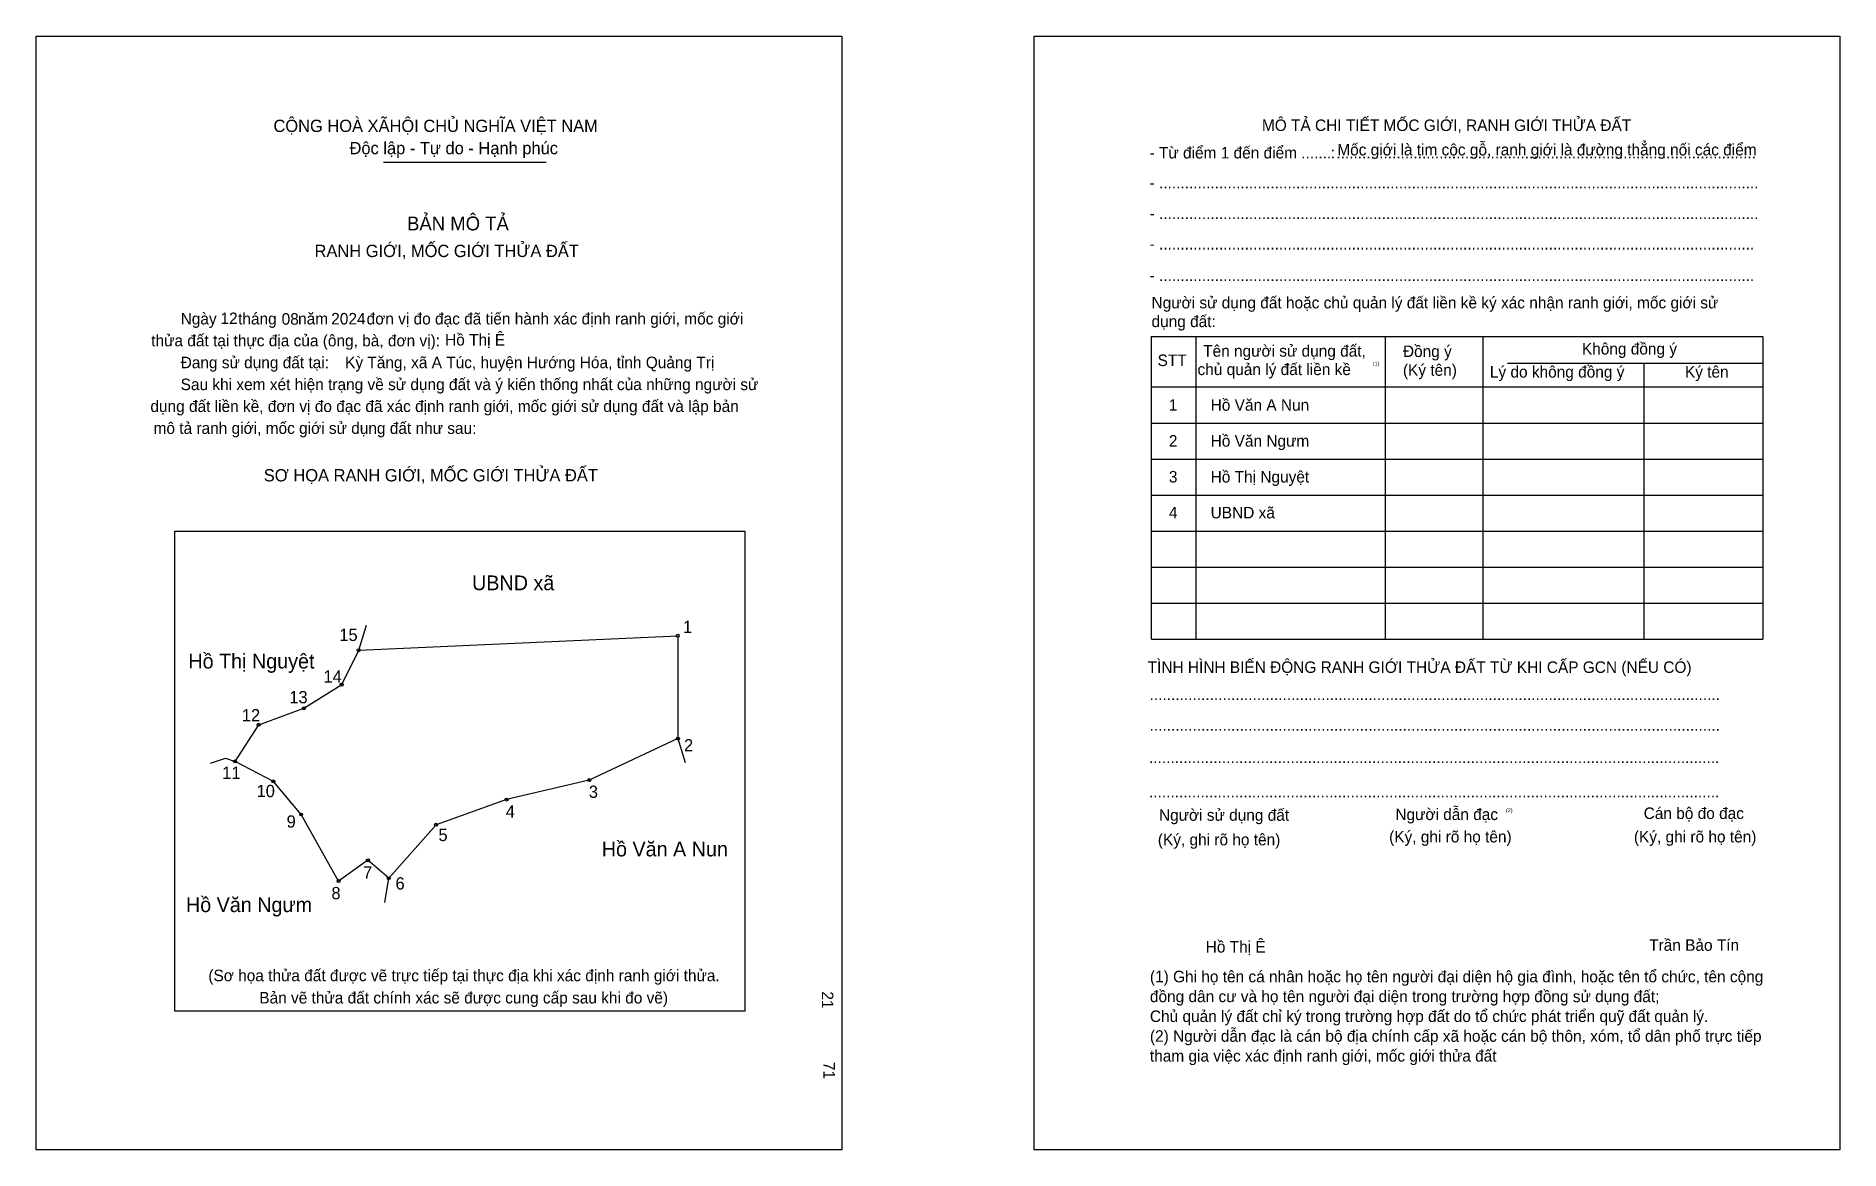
# Model space of a CAD drawing. Extents: x 547371 to 547991, y 1824589 to 1824973.
import ezdxf

# ---------------------------------------------------------------- set-up
doc = ezdxf.new("R2010")
doc.units = 0
for name, color, linetype in [('bmtKhungInTrang1', 7, 'Continuous'), ('bmtKhungInTrang2', 7, 'Continuous'), ('bmtNoiDung', 7, 'Continuous'), ('bmtTemplate', 7, 'Continuous'), ('CanhThua', 7, 'Continuous'), ('MocDinhThua', 7, 'Continuous'), ('RauThua', 7, 'Continuous'), ('SoHieuDinhThua', 7, 'Continuous'), ('TenChuLanCan', 7, 'Continuous')]:
    doc.layers.add(name, color=color, linetype=linetype)

msp = doc.modelspace()

# ---------------------------------------------------------------- linework, layer by layer
at = {"layer": 'bmtKhungInTrang1'}
msp.add_lwpolyline([(547370.51, 1824973.03), (547647.89, 1824973.03), (547647.89, 1824589.38), (547370.51, 1824589.38)], close=True, dxfattribs=at)
at = {"layer": 'bmtKhungInTrang2'}
msp.add_lwpolyline([(547714.04, 1824973.03), (547991.42, 1824973.03), (547991.42, 1824589.38), (547714.04, 1824589.38)], close=True, dxfattribs=at)
at = {"layer": 'bmtTemplate'}
for p, q in [((547490.04, 1824929.55), (547546.13, 1824929.55)), ((547769.68, 1824869.55), (547769.68, 1824765.26)), ((547834.93, 1824869.55), (547834.93, 1824765.26)), ((547868.5, 1824869.68), (547868.5, 1824765.26)), ((547964.86, 1824869.55), (547964.86, 1824765.26)), ((547877.02, 1824860.37), (547964.86, 1824860.37)), ((547754.47, 1824852.17), (547964.86, 1824852.17)), ((547754.47, 1824839.75), (547964.86, 1824839.75)), ((547754.47, 1824827.34), (547964.86, 1824827.34)), ((547754.47, 1824814.92), (547964.86, 1824814.92)), ((547754.47, 1824802.5), (547964.86, 1824802.5)), ((547754.47, 1824790.09), (547964.86, 1824790.09)), ((547754.47, 1824777.67), (547964.86, 1824777.67)), ((547754.47, 1824765.26), (547964.86, 1824765.26))]:
    msp.add_line(p, q, dxfattribs=at)
for points in [[(547754.34, 1824869.55), (547964.86, 1824869.55)], [(547754.34, 1824869.55), (547754.34, 1824765.26)], [(547923.91, 1824860.24), (547923.91, 1824765.26)]]:
    msp.add_lwpolyline(points, dxfattribs=at)
msp.add_lwpolyline([(547418.23, 1824637.16), (547418.23, 1824802.49), (547614.5, 1824802.49), (547614.5, 1824637.16)], close=True, dxfattribs=at)
at = {"layer": 'CanhThua'}
for p, q in [((547481.55, 1824761.48), (547591.38, 1824766.5)), ((547591.38, 1824766.5), (547591.46, 1824731.05)), ((547475.74, 1824749.64), (547481.55, 1824761.48)), ((547462.69, 1824741.52), (547475.74, 1824749.64)), ((547447.14, 1824735.81), (547462.69, 1824741.52)), ((547438.99, 1824723.2), (547447.14, 1824735.81)), ((547591.46, 1824731.05), (547560.9, 1824716.75)), ((547452.21, 1824716.32), (547438.99, 1824723.2)), ((547461.75, 1824704.91), (547452.21, 1824716.32)), ((547560.9, 1824716.75), (547532.49, 1824710.04)), ((547532.49, 1824710.04), (547508.18, 1824701.38)), ((547474.62, 1824681.97), (547461.75, 1824704.91)), ((547508.18, 1824701.38), (547491.91, 1824682.99)), ((547484.74, 1824689.13), (547474.62, 1824681.97)), ((547491.91, 1824682.99), (547484.74, 1824689.13))]:
    msp.add_line(p, q, dxfattribs=at)
at = {"layer": 'MocDinhThua'}
for centre in [(547591.38, 1824766.5), (547481.55, 1824761.48), (547475.74, 1824749.64), (547462.69, 1824741.52), (547447.14, 1824735.81), (547591.46, 1824731.05), (547438.99, 1824723.2), (547452.21, 1824716.32), (547560.9, 1824716.75), (547532.49, 1824710.04), (547461.75, 1824704.91), (547508.18, 1824701.38), (547484.74, 1824689.13), (547474.62, 1824681.97), (547491.91, 1824682.99)]:
    msp.add_circle(centre, 0.508, dxfattribs=at)
at = {"layer": 'RauThua'}
for p, q in [((547481.55, 1824761.48), (547484.29, 1824770.08)), ((547591.46, 1824731.05), (547593.9, 1824722.84)), ((547430.56, 1824722.58), (547435.76, 1824724.28)), ((547435.76, 1824724.28), (547438.99, 1824723.2)), ((547490.61, 1824674.64), (547491.91, 1824682.99))]:
    msp.add_line(p, q, dxfattribs=at)

# ---------------------------------------------------------------- texts
at = {"layer": 'bmtNoiDung'}
for s, height, p in [('12', 3.969, (547433.98, 1824873.83)), ('08', 3.969, (547455.03, 1824873.61)), ('2024', 3.969, (547472.11, 1824873.69)), ('Hồ Thị Ê', 3.969, (547511.31, 1824866.45)), ('Kỳ Tăng, xã A Túc, huyện Hướng Hóa, tỉnh Quảng Trị', 3.9688, (547476.88, 1824858.64)), ('1', 3.97, (547760.44, 1824843.98)), ('Hồ Văn A Nun ', 3.9688, (547774.81, 1824843.98)), ('2', 3.97, (547760.44, 1824831.62)), ('Hồ Văn Ngưm ', 3.9688, (547774.81, 1824831.62)), ('3', 3.97, (547760.44, 1824819.26)), ('Hồ Thị Nguyệt ', 3.9688, (547774.81, 1824819.26)), ('4', 3.97, (547760.44, 1824806.9)), ('UBND xã ', 3.969, (547774.81, 1824806.9)), ('Hồ Thị Ê', 3.969, (547773.11, 1824657.37))]:
    msp.add_text(s, height=height, dxfattribs=at).set_placement(p)
for s, p in [('21', (547640.98, 1824643.99)), ('71', (547641.55, 1824619.7))]:
    msp.add_text(s, height=3.969, rotation=270, dxfattribs=at).set_placement(p)
at = {"layer": 'bmtTemplate'}
for s, height, p in [('CỘNG HOÀ XÃHỘI CHỦ NGHĨA VIỆT NAM', 4.2334, (547452.22, 1824939.99)), ('MÔ TẢ CHI TIẾT MỐC GIỚI, RANH GIỚI THỬA ĐẤT', 3.9673, (547792.47, 1824940.33)), ('Độc lập - Tự do - Hạnh phúc', 4.2334, (547478.4, 1824932.33)), ('- Từ điểm 1 đến điểm .......', 3.9673, (547753.8, 1824930.87)), (':', 3.97, (547816.13, 1824930.87)), ('Mốc giới là tim cộc gỗ, ranh giới là đường thẳng nối các điểm', 3.9673, (547818.41, 1824931.92)), ('..................................................................................................', 3.9673, (547818.08, 1824930.87)), ('- ............................................................................................................................................', 3.96732, (547753.8, 1824920.59)), ('BẢN MÔ TẢ', 4.763, (547498.21, 1824906.1)), ('- ............................................................................................................................................', 3.96732, (547753.8, 1824910.03)), ('RANH GIỚI, MỐC GIỚI THỬA ĐẤT', 4.2334, (547466.37, 1824896.91)), ('- ...........................................................................................................................................', 3.96732, (547753.8, 1824899.48)), ('- ...........................................................................................................................................', 3.96732, (547753.8, 1824888.68)), ('Ngày     tháng     năm         đơn vị đo đạc đã tiến hành xác định ranh giới, mốc giới ', 3.9688, (547420.28, 1824873.7)), ('Người sử dụng đất hoặc chủ quản lý đất liền kề ký xác nhận ranh giới, mốc giới sử', 3.9673, (547754.47, 1824879.24)), ('dụng đất:', 3.967, (547754.47, 1824872.78)), ('thửa đất tại thực địa của (ông, bà, đơn vị):', 3.9688, (547410.16, 1824866.16)), ('Tên người sử dụng đất,', 3.9673, (547772.24, 1824862.6)), ('Đồng ý', 3.967, (547841, 1824862.48)), ('Không đồng ý', 3.9673, (547902.61, 1824863.35)), ('Đang sử dụng đất tại:', 3.9688, (547420.28, 1824858.62)), ('STT', 3.967, (547756.54, 1824859.37)), ('chủ quản lý đất liền kề', 3.9673, (547770.3, 1824856.26)), ('(1)', 1.323, (547830.64, 1824859.52)), ('(Ký tên)', 3.967, (547841, 1824856.02)), ('Lý do không đồng ý', 3.9673, (547870.93, 1824855.4)), ('Ký tên', 3.967, (547938.07, 1824855.4)), ('Sau khi xem xét hiện trạng về sử dụng đất và ý kiến thống nhất của những người sử ', 3.9688, (547420.28, 1824851.08)), ('dụng đất liền kề, đơn vị đo đạc đã xác định ranh giới, mốc giới sử dụng đất và lập bản', 3.9688, (547409.86, 1824843.55)), ('mô tả ranh giới, mốc giới sử dụng đất như sau:', 3.9688, (547410.96, 1824836.01)), ('SƠ HỌA RANH GIỚI, MỐC GIỚI THỬA ĐẤT', 4.2334, (547448.88, 1824819.64)), ('TÌNH HÌNH BIẾN ĐỘNG RANH GIỚI THỬA ĐẤT TỪ KHI CẤP GCN (NẾU CÓ)', 3.9673, (547753.13, 1824753.68)), ('.....................................................................................................................................', 3.97327, (547753.8, 1824744.34)), ('.....................................................................................................................................', 3.97327, (547753.8, 1824733.79)), ('.....................................................................................................................................', 3.97327, (547753.59, 1824722.61)), ('.....................................................................................................................................', 3.97327, (547753.59, 1824710.82)), ('Người sử dụng đất', 3.9673, (547757.03, 1824702.75)), ('Người dẫn đạc', 3.9673, (547838.4, 1824703)), ('(2)', 1.323, (547876.5, 1824705.73)), ('Cán bộ đo đạc', 3.9673, (547923.87, 1824703.37)), ('(Ký, ghi rõ họ tên)', 3.9673, (547756.63, 1824694.3)), ('(Ký, ghi rõ họ tên)', 3.9673, (547836.25, 1824695.3)), ('(Ký, ghi rõ họ tên)', 3.9673, (547920.5, 1824695.3)), ('Trần Bảo Tín', 3.9673, (547925.76, 1824657.96)), ('(Sơ họa thửa đất được vẽ trực tiếp tại thực địa khi xác định ranh giới thửa.', 3.9688, (547429.81, 1824647.49)), ('(1) Ghi họ tên cá nhân hoặc họ tên người đại diện hộ gia đình, hoặc tên tổ chức, tên cộng', 3.9673, (547753.91, 1824647.11)), ('Bản vẽ thửa đất chính xác sẽ được cung cấp sau khi đo vẽ)', 3.9688, (547447.35, 1824639.82)), ('đồng dân cư và họ tên người đại diện trong trường hợp đồng sử dụng đất;', 3.9673, (547753.91, 1824640.28)), ('Chủ quản lý đất chỉ ký trong trường hợp đất do tổ chức phát triển quỹ đất quản lý.', 3.9673, (547753.91, 1824633.45)), ('(2) Người dẫn đạc là cán bộ địa chính cấp xã hoặc cán bộ thôn, xóm, tổ dân phố trực tiếp', 3.9673, (547753.91, 1824626.63)), ('tham gia việc xác định ranh giới, mốc giới thửa đất', 3.9673, (547753.91, 1824619.8))]:
    msp.add_text(s, height=height, dxfattribs=at).set_placement(p)
at = {"layer": 'SoHieuDinhThua'}
for s, height, p in [('15', 4.233, (547474.9, 1824764.67)), ('1', 4.23, (547593.2, 1824767.44)), ('14', 4.233, (547469.46, 1824750.36)), ('13', 4.233, (547457.68, 1824743.21)), ('12', 4.233, (547441.36, 1824737)), ('2', 4.23, (547593.54, 1824726.66)), ('11', 4.233, (547434.59, 1824717.19)), ('10', 4.233, (547446.41, 1824710.9)), ('3', 4.23, (547560.78, 1824710.64)), ('9', 4.23, (547456.75, 1824700.39)), ('4', 4.23, (547532.19, 1824703.86)), ('5', 4.23, (547509.02, 1824695.76)), ('7', 4.23, (547483.04, 1824682.78)), ('8', 4.23, (547472.18, 1824675.73)), ('6', 4.23, (547494.23, 1824679.07))]:
    msp.add_text(s, height=height, dxfattribs=at).set_placement(p)
at = {"layer": 'TenChuLanCan'}
for s, p in [('UBND xã', (547520.59, 1824782.16)), ('Hồ Thị Nguyệt', (547422.93, 1824755.21)), ('Hồ Văn A Nun', (547565.23, 1824690.48)), ('Hồ Văn Ngưm', (547422.1, 1824671.3))]:
    msp.add_text(s, height=5.079, dxfattribs=at).set_placement(p)

doc.saveas('drawing.dxf')
